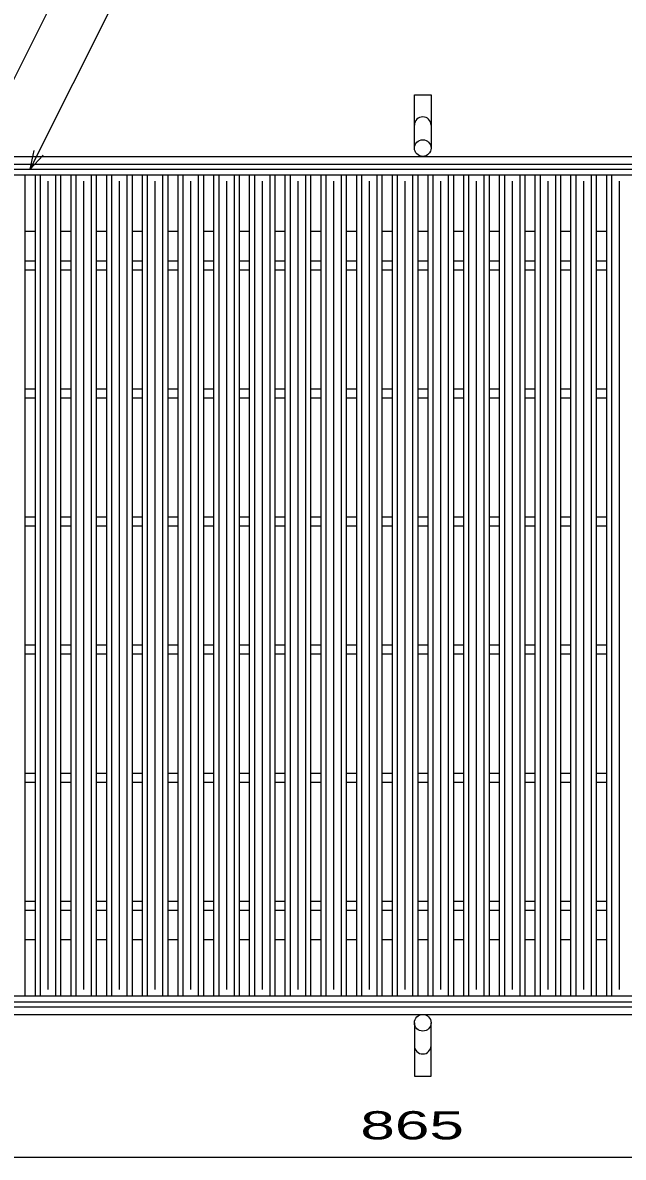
# Model space of a CAD drawing. Units: millimetres, scale not verified. Extents: x -1820 to 1731, y -1282 to 1054.
# Drawn here: x -1163 to -693, y -293 to 593 of the extents above; entities that cross this region are included whole.
import ezdxf
from ezdxf.enums import TextEntityAlignment as Align

# ---------------------------------------------------------------- set-up
doc = ezdxf.new("R2010")
doc.units = ezdxf.units.MM
doc.header["$LTSCALE"] = 10
for name, color, linetype, lineweight in [('16', 3, 'Continuous', 25), ('19', 6, 'Continuous', 25), ('22', 2, 'Continuous', 25)]:
    doc.layers.add(name, color=color, linetype=linetype, lineweight=lineweight)
doc.styles.add('ベクトル', font='')
doc.styles.get('ベクトル').set_extended_font_data('ベクトル')

msp = doc.modelspace()

# ---------------------------------------------------------------- linework, layer by layer
at = {"layer": '16'}
for p, q in [((-1348, 478.5), (-352, 478.5)), ((-1348, 474), (-352, 474)), ((-1180.6, 474), (-1160.6, 474)), ((-1160.6, -167), (-1160.6, 474)), ((-1152.7, -167), (-1152.7, 474)), ((-1152.7, 474), (-1132.7, 474)), ((-1148.7, -167), (-1148.7, 474)), ((-1136.7, -167), (-1136.7, 474)), ((-1132.7, -167), (-1132.7, 474)), ((-1124.8, -167), (-1124.8, 474)), ((-1124.8, 474), (-1104.8, 474)), ((-1120.8, -167), (-1120.8, 474)), ((-1108.8, -167), (-1108.8, 474)), ((-1104.8, -167), (-1104.8, 474)), ((-1096.9, -167), (-1096.9, 474)), ((-1096.9, 474), (-1076.9, 474)), ((-1092.9, -167), (-1092.9, 474)), ((-1080.9, -167), (-1080.9, 474)), ((-1076.9, -167), (-1076.9, 474)), ((-1069, -167), (-1069, 474)), ((-1069, 474), (-1049, 474)), ((-1065, -167), (-1065, 474)), ((-1053, -167), (-1053, 474)), ((-1049, -167), (-1049, 474)), ((-1041.1, -167), (-1041.1, 474)), ((-1041.1, 474), (-1021.1, 474)), ((-1037.1, -167), (-1037.1, 474)), ((-1025.1, -167), (-1025.1, 474)), ((-1021.1, -167), (-1021.1, 474)), ((-1013.2, -167), (-1013.2, 474)), ((-1013.2, 474), (-993.2, 474)), ((-1009.2, -167), (-1009.2, 474)), ((-997.2, -167), (-997.2, 474)), ((-993.2, -167), (-993.2, 474)), ((-985.3, -167), (-985.3, 474)), ((-985.3, 474), (-965.3, 474)), ((-981.3, -167), (-981.3, 474)), ((-969.3, -167), (-969.3, 474)), ((-965.3, -167), (-965.3, 474)), ((-957.4, -167), (-957.4, 474)), ((-957.4, 474), (-937.4, 474)), ((-953.4, -167), (-953.4, 474)), ((-941.4, -167), (-941.4, 474)), ((-937.4, -167), (-937.4, 474)), ((-929.5, -167), (-929.5, 474)), ((-929.5, 474), (-909.5, 474)), ((-925.5, -167), (-925.5, 474)), ((-913.5, -167), (-913.5, 474)), ((-909.5, -167), (-909.5, 474)), ((-901.6, -167), (-901.6, 474)), ((-901.6, 474), (-881.6, 474)), ((-897.6, -167), (-897.6, 474)), ((-885.6, -167), (-885.6, 474)), ((-881.6, -167), (-881.6, 474)), ((-873.7, -167), (-873.7, 474)), ((-873.7, 474), (-853.7, 474)), ((-869.7, -167), (-869.7, 474)), ((-857.7, -167), (-857.7, 474)), ((-853.7, -167), (-853.7, 474)), ((-845.8, -167), (-845.8, 474)), ((-845.8, 474), (-825.8, 474)), ((-841.8, -167), (-841.8, 474)), ((-829.8, -167), (-829.8, 474)), ((-825.8, -167), (-825.8, 474)), ((-817.9, -167), (-817.9, 474)), ((-817.9, 474), (-797.9, 474)), ((-813.9, -167), (-813.9, 474)), ((-801.9, -167), (-801.9, 474)), ((-797.9, -167), (-797.9, 474)), ((-790, -167), (-790, 474)), ((-790, 474), (-770, 474)), ((-786, -167), (-786, 474)), ((-774, -167), (-774, 474)), ((-770, -167), (-770, 474)), ((-762.1, -167), (-762.1, 474)), ((-762.1, 474), (-742.1, 474)), ((-758.1, -167), (-758.1, 474)), ((-746.1, -167), (-746.1, 474)), ((-742.1, -167), (-742.1, 474)), ((-734.2, -167), (-734.2, 474)), ((-734.2, 474), (-714.2, 474)), ((-730.2, -167), (-730.2, 474)), ((-718.2, -167), (-718.2, 474)), ((-714.2, -167), (-714.2, 474)), ((-706.3, -167), (-706.3, 474)), ((-706.3, 474), (-686.3, 474)), ((-702.3, -167), (-702.3, 474)), ((-1142.7, -162), (-1142.7, 469)), ((-1114.8, -162), (-1114.8, 469)), ((-1086.9, -162), (-1086.9, 469)), ((-1059, -162), (-1059, 469)), ((-1031.1, -162), (-1031.1, 469)), ((-1003.2, -162), (-1003.2, 469)), ((-975.3, -162), (-975.3, 469)), ((-947.4, -162), (-947.4, 469)), ((-919.5, -162), (-919.5, 469)), ((-891.6, -162), (-891.6, 469)), ((-863.7, -162), (-863.7, 469)), ((-835.8, -162), (-835.8, 469)), ((-807.9, -162), (-807.9, 469)), ((-780, -162), (-780, 469)), ((-752.1, -162), (-752.1, 469)), ((-724.2, -162), (-724.2, 469)), ((-696.3, -162), (-696.3, 469)), ((-1160.6, 430), (-1152.7, 430)), ((-1132.7, 430), (-1124.8, 430)), ((-1104.8, 430), (-1096.9, 430)), ((-1076.9, 430), (-1069, 430)), ((-1049, 430), (-1041.1, 430)), ((-1021.1, 430), (-1013.2, 430)), ((-993.2, 430), (-985.3, 430)), ((-965.3, 430), (-957.4, 430)), ((-937.4, 430), (-929.5, 430)), ((-909.5, 430), (-901.6, 430)), ((-881.6, 430), (-873.7, 430)), ((-853.7, 430), (-845.8, 430)), ((-825.8, 430), (-817.9, 430)), ((-797.9, 430), (-790, 430)), ((-770, 430), (-762.1, 430)), ((-742.1, 430), (-734.2, 430)), ((-714.2, 430), (-706.3, 430)), ((-1160.6, 407), (-1152.7, 407)), ((-1160.6, 400), (-1152.7, 400)), ((-1132.7, 407), (-1124.8, 407)), ((-1132.7, 400), (-1124.8, 400)), ((-1104.8, 407), (-1096.9, 407)), ((-1104.8, 400), (-1096.9, 400)), ((-1076.9, 407), (-1069, 407)), ((-1076.9, 400), (-1069, 400)), ((-1049, 407), (-1041.1, 407)), ((-1049, 400), (-1041.1, 400)), ((-1021.1, 407), (-1013.2, 407)), ((-1021.1, 400), (-1013.2, 400)), ((-993.2, 407), (-985.3, 407)), ((-993.2, 400), (-985.3, 400)), ((-965.3, 407), (-957.4, 407)), ((-965.3, 400), (-957.4, 400)), ((-937.4, 407), (-929.5, 407)), ((-937.4, 400), (-929.5, 400)), ((-909.5, 407), (-901.6, 407)), ((-909.5, 400), (-901.6, 400)), ((-881.6, 407), (-873.7, 407)), ((-881.6, 400), (-873.7, 400)), ((-853.7, 407), (-845.8, 407)), ((-853.7, 400), (-845.8, 400)), ((-825.8, 407), (-817.9, 407)), ((-825.8, 400), (-817.9, 400)), ((-797.9, 407), (-790, 407)), ((-797.9, 400), (-790, 400)), ((-770, 407), (-762.1, 407)), ((-770, 400), (-762.1, 400)), ((-742.1, 407), (-734.2, 407)), ((-742.1, 400), (-734.2, 400)), ((-714.2, 407), (-706.3, 407)), ((-714.2, 400), (-706.3, 400)), ((-1160.6, 307), (-1152.7, 307)), ((-1132.7, 307), (-1124.8, 307)), ((-1104.8, 307), (-1096.9, 307)), ((-1076.9, 307), (-1069, 307)), ((-1049, 307), (-1041.1, 307)), ((-1021.1, 307), (-1013.2, 307)), ((-993.2, 307), (-985.3, 307)), ((-965.3, 307), (-957.4, 307)), ((-937.4, 307), (-929.5, 307)), ((-909.5, 307), (-901.6, 307)), ((-881.6, 307), (-873.7, 307)), ((-853.7, 307), (-845.8, 307)), ((-825.8, 307), (-817.9, 307)), ((-797.9, 307), (-790, 307)), ((-770, 307), (-762.1, 307)), ((-742.1, 307), (-734.2, 307)), ((-714.2, 307), (-706.3, 307)), ((-1160.6, 300), (-1152.7, 300)), ((-1132.7, 300), (-1124.8, 300)), ((-1104.8, 300), (-1096.9, 300)), ((-1076.9, 300), (-1069, 300)), ((-1049, 300), (-1041.1, 300)), ((-1021.1, 300), (-1013.2, 300)), ((-993.2, 300), (-985.3, 300)), ((-965.3, 300), (-957.4, 300)), ((-937.4, 300), (-929.5, 300)), ((-909.5, 300), (-901.6, 300)), ((-881.6, 300), (-873.7, 300)), ((-853.7, 300), (-845.8, 300)), ((-825.8, 300), (-817.9, 300)), ((-797.9, 300), (-790, 300)), ((-770, 300), (-762.1, 300)), ((-742.1, 300), (-734.2, 300)), ((-714.2, 300), (-706.3, 300)), ((-1160.6, 207), (-1152.7, 207)), ((-1132.7, 207), (-1124.8, 207)), ((-1104.8, 207), (-1096.9, 207)), ((-1076.9, 207), (-1069, 207)), ((-1049, 207), (-1041.1, 207)), ((-1021.1, 207), (-1013.2, 207)), ((-993.2, 207), (-985.3, 207)), ((-965.3, 207), (-957.4, 207)), ((-937.4, 207), (-929.5, 207)), ((-909.5, 207), (-901.6, 207)), ((-881.6, 207), (-873.7, 207)), ((-853.7, 207), (-845.8, 207)), ((-825.8, 207), (-817.9, 207)), ((-797.9, 207), (-790, 207)), ((-770, 207), (-762.1, 207)), ((-742.1, 207), (-734.2, 207)), ((-714.2, 207), (-706.3, 207)), ((-1160.6, 200), (-1152.7, 200)), ((-1132.7, 200), (-1124.8, 200)), ((-1104.8, 200), (-1096.9, 200)), ((-1076.9, 200), (-1069, 200)), ((-1049, 200), (-1041.1, 200)), ((-1021.1, 200), (-1013.2, 200)), ((-993.2, 200), (-985.3, 200)), ((-965.3, 200), (-957.4, 200)), ((-937.4, 200), (-929.5, 200)), ((-909.5, 200), (-901.6, 200)), ((-881.6, 200), (-873.7, 200)), ((-853.7, 200), (-845.8, 200)), ((-825.8, 200), (-817.9, 200)), ((-797.9, 200), (-790, 200)), ((-770, 200), (-762.1, 200)), ((-742.1, 200), (-734.2, 200)), ((-714.2, 200), (-706.3, 200)), ((-1160.6, 107), (-1152.7, 107)), ((-1132.7, 107), (-1124.8, 107)), ((-1104.8, 107), (-1096.9, 107)), ((-1076.9, 107), (-1069, 107)), ((-1049, 107), (-1041.1, 107)), ((-1021.1, 107), (-1013.2, 107)), ((-993.2, 107), (-985.3, 107)), ((-965.3, 107), (-957.4, 107)), ((-937.4, 107), (-929.5, 107)), ((-909.5, 107), (-901.6, 107)), ((-881.6, 107), (-873.7, 107)), ((-853.7, 107), (-845.8, 107)), ((-825.8, 107), (-817.9, 107)), ((-797.9, 107), (-790, 107)), ((-770, 107), (-762.1, 107)), ((-742.1, 107), (-734.2, 107)), ((-714.2, 107), (-706.3, 107)), ((-1160.6, 100), (-1152.7, 100)), ((-1132.7, 100), (-1124.8, 100)), ((-1104.8, 100), (-1096.9, 100)), ((-1076.9, 100), (-1069, 100)), ((-1049, 100), (-1041.1, 100)), ((-1021.1, 100), (-1013.2, 100)), ((-993.2, 100), (-985.3, 100)), ((-965.3, 100), (-957.4, 100)), ((-937.4, 100), (-929.5, 100)), ((-909.5, 100), (-901.6, 100)), ((-881.6, 100), (-873.7, 100)), ((-853.7, 100), (-845.8, 100)), ((-825.8, 100), (-817.9, 100)), ((-797.9, 100), (-790, 100)), ((-770, 100), (-762.1, 100)), ((-742.1, 100), (-734.2, 100)), ((-714.2, 100), (-706.3, 100)), ((-1160.6, 7), (-1152.7, 7)), ((-1160.6, 0), (-1152.7, 0)), ((-1132.7, 7), (-1124.8, 7)), ((-1132.7, 0), (-1124.8, 0)), ((-1104.8, 7), (-1096.9, 7)), ((-1104.8, 0), (-1096.9, 0)), ((-1076.9, 7), (-1069, 7)), ((-1076.9, 0), (-1069, 0)), ((-1049, 7), (-1041.1, 7)), ((-1049, 0), (-1041.1, 0)), ((-1021.1, 7), (-1013.2, 7)), ((-1021.1, 0), (-1013.2, 0)), ((-993.2, 7), (-985.3, 7)), ((-993.2, 0), (-985.3, 0)), ((-965.3, 7), (-957.4, 7)), ((-965.3, 0), (-957.4, 0)), ((-937.4, 7), (-929.5, 7)), ((-937.4, 0), (-929.5, 0)), ((-909.5, 7), (-901.6, 7)), ((-909.5, 0), (-901.6, 0)), ((-881.6, 7), (-873.7, 7)), ((-881.6, 0), (-873.7, 0)), ((-853.7, 7), (-845.8, 7)), ((-853.7, 0), (-845.8, 0)), ((-825.8, 7), (-817.9, 7)), ((-825.8, 0), (-817.9, 0)), ((-797.9, 7), (-790, 7)), ((-797.9, 0), (-790, 0)), ((-770, 7), (-762.1, 7)), ((-770, 0), (-762.1, 0)), ((-742.1, 7), (-734.2, 7)), ((-742.1, 0), (-734.2, 0)), ((-714.2, 7), (-706.3, 7)), ((-714.2, 0), (-706.3, 0)), ((-1160.6, -93), (-1152.7, -93)), ((-1132.7, -93), (-1124.8, -93)), ((-1104.8, -93), (-1096.9, -93)), ((-1076.9, -93), (-1069, -93)), ((-1049, -93), (-1041.1, -93)), ((-1021.1, -93), (-1013.2, -93)), ((-993.2, -93), (-985.3, -93)), ((-965.3, -93), (-957.4, -93)), ((-937.4, -93), (-929.5, -93)), ((-909.5, -93), (-901.6, -93)), ((-881.6, -93), (-873.7, -93)), ((-853.7, -93), (-845.8, -93)), ((-825.8, -93), (-817.9, -93)), ((-797.9, -93), (-790, -93)), ((-770, -93), (-762.1, -93)), ((-742.1, -93), (-734.2, -93)), ((-714.2, -93), (-706.3, -93)), ((-1160.6, -100), (-1152.7, -100)), ((-1132.7, -100), (-1124.8, -100)), ((-1104.8, -100), (-1096.9, -100)), ((-1076.9, -100), (-1069, -100)), ((-1049, -100), (-1041.1, -100)), ((-1021.1, -100), (-1013.2, -100)), ((-993.2, -100), (-985.3, -100)), ((-965.3, -100), (-957.4, -100)), ((-937.4, -100), (-929.5, -100)), ((-909.5, -100), (-901.6, -100)), ((-881.6, -100), (-873.7, -100)), ((-853.7, -100), (-845.8, -100)), ((-825.8, -100), (-817.9, -100)), ((-797.9, -100), (-790, -100)), ((-770, -100), (-762.1, -100)), ((-742.1, -100), (-734.2, -100)), ((-714.2, -100), (-706.3, -100)), ((-1160.6, -123), (-1152.7, -123)), ((-1132.7, -123), (-1124.8, -123)), ((-1104.8, -123), (-1096.9, -123)), ((-1076.9, -123), (-1069, -123)), ((-1049, -123), (-1041.1, -123)), ((-1021.1, -123), (-1013.2, -123)), ((-993.2, -123), (-985.3, -123)), ((-965.3, -123), (-957.4, -123)), ((-937.4, -123), (-929.5, -123)), ((-909.5, -123), (-901.6, -123)), ((-881.6, -123), (-873.7, -123)), ((-853.7, -123), (-845.8, -123)), ((-825.8, -123), (-817.9, -123)), ((-797.9, -123), (-790, -123)), ((-770, -123), (-762.1, -123)), ((-742.1, -123), (-734.2, -123)), ((-714.2, -123), (-706.3, -123)), ((-1348, -167), (-352, -167)), ((-1180.6, -167), (-1160.6, -167)), ((-1152.7, -167), (-1132.7, -167)), ((-1124.8, -167), (-1104.8, -167)), ((-1096.9, -167), (-1076.9, -167)), ((-1069, -167), (-1049, -167)), ((-1041.1, -167), (-1021.1, -167)), ((-1013.2, -167), (-993.2, -167)), ((-985.3, -167), (-965.3, -167)), ((-957.4, -167), (-937.4, -167)), ((-929.5, -167), (-909.5, -167)), ((-901.6, -167), (-881.6, -167)), ((-873.7, -167), (-853.7, -167)), ((-845.8, -167), (-825.8, -167)), ((-817.9, -167), (-797.9, -167)), ((-790, -167), (-770, -167)), ((-762.1, -167), (-742.1, -167)), ((-734.2, -167), (-714.2, -167)), ((-706.3, -167), (-686.3, -167)), ((-1348, -171.5), (-352, -171.5))]:
    msp.add_line(p, q, dxfattribs=at)
at = {"layer": '19'}
for p, q in [((-856.5, 495), (-856.5, 536.62)), ((-856.5, 536.62), (-843.5, 536.62)), ((-843.5, 536.62), (-843.5, 495)), ((-1350, 488.5), (-350, 488.5)), ((-1350, 482.5), (-350, 482.5)), ((-1350, -175.5), (-350, -175.5)), ((-1350, -181.5), (-350, -181.5)), ((-856.5, -188), (-856.5, -229.62)), ((-843.5, -229.62), (-843.5, -188)), ((-856.5, -229.62), (-843.5, -229.62))]:
    msp.add_line(p, q, dxfattribs=at)
for centre in [(-850, 495), (-850, -188)]:
    msp.add_circle(centre, 6.5, dxfattribs=at)
for centre, start, end in [((-850, 512.84), 0, 180), ((-850, -205.84), 180, 0)]:
    msp.add_arc(centre, 6.5, start, end, dxfattribs=at)
at = {"layer": '22', "color": 4}
for p, q in [((-1240.35, 407), (-1082.6, 722.5)), ((-1156.65, 478.5), (-1058.9, 674)), ((-1156.65, 478.5), (-1153.65, 493.1)), ((-1156.65, 478.5), (-1146.65, 489.5)), ((-1282.2, -293), (-417.3, -293))]:
    msp.add_line(p, q, dxfattribs=at)

# ---------------------------------------------------------------- texts
at = {"layer": '22', "style": 'ベクトル', "width": 1.65}
msp.add_text(' 865 ', height=21.99, dxfattribs=at).set_placement((-912.25, -268), align=Align.MIDDLE_LEFT)

doc.saveas('drawing.dxf')
